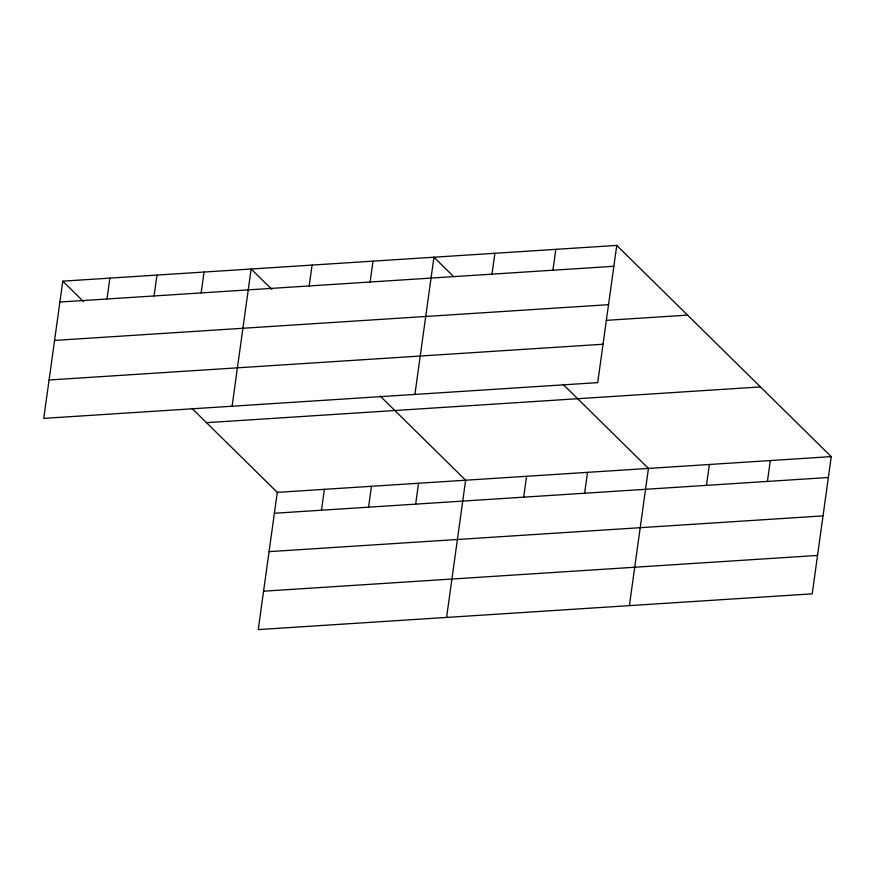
<?xml version="1.0" encoding="UTF-8"?>
<svg xmlns="http://www.w3.org/2000/svg" width="875" height="875" viewBox="0 0 875 875"><rect width="100%" height="100%" fill="white"/><g stroke="black" fill="none" stroke-linecap="round" stroke-linejoin="round"><path stroke-width="1.31" d="M62.792 281.159L43.75 418.381L597.712 382.627L616.755 245.416L62.792 281.159L83.552 301.613M106.98 298.998L109.878 278.13M154.066 295.958L156.964 275.089M201.152 292.928L204.05 272.048M232.094 406.23L251.136 269.008L271.906 289.45M191.92 408.308L277.288 492.373L258.245 629.584L812.208 593.841L831.25 456.619L616.755 245.416M309.181 285.95L312.08 265.07M321.475 510.213L324.373 489.333M370.114 282.023L373.013 261.144M368.561 507.172L371.459 486.292M414.903 394.428L433.945 257.206L453.764 276.73M415.647 504.131L418.545 483.252M491.991 274.148L494.889 253.28M446.589 617.433L465.631 480.211L380.264 396.156M552.923 270.222L555.822 249.342M523.677 497.164L526.564 476.284M584.609 493.227L587.508 472.347M629.398 605.631L648.441 468.42L563.073 384.355M706.475 485.363L709.373 464.483M767.419 481.425L770.317 460.556M59.894 302.039L613.856 266.284M54.567 340.43L608.53 304.675M606.288 320.348L687.542 315.109M49.077 379.991L603.039 344.236M206.5 422.669L760.462 386.925M277.288 492.373L831.25 456.619M274.389 513.253L828.352 477.498M269.062 551.644L823.025 515.889M263.572 591.194L817.534 555.439"/></g></svg>
